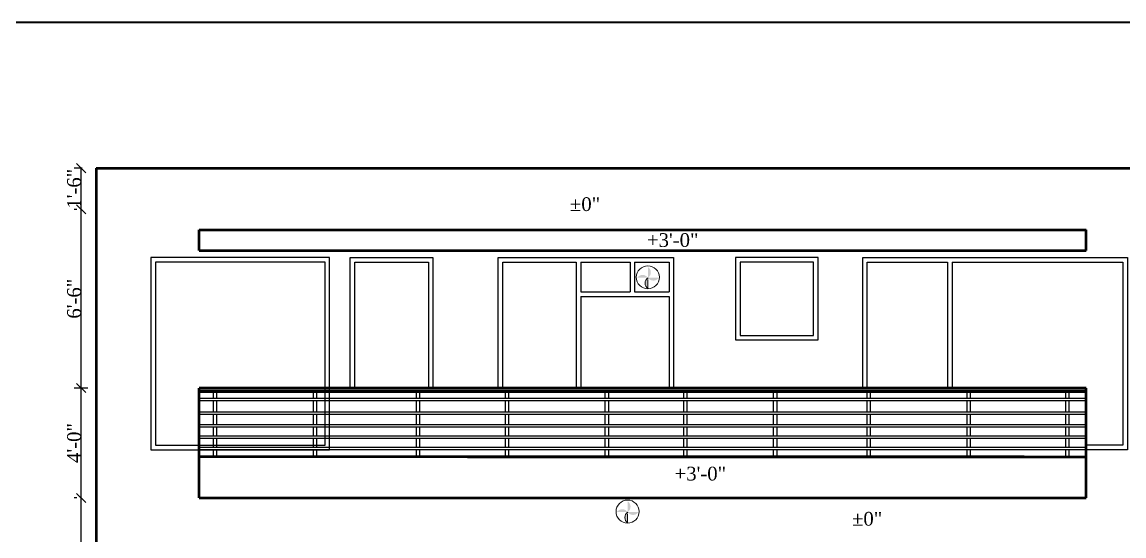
# Model space of a CAD drawing. Header units: feet. Extents: x 37458 to 42412, y -3338 to -325.
# Drawn here: x 40720.2 to 41201, y -549.8 to -325.4 of the extents above; entities that cross this region are included whole.
import ezdxf

# ---------------------------------------------------------------- set-up
doc = ezdxf.new("R2010")
doc.units = ezdxf.units.FT
doc.header["$MEASUREMENT"] = 0
doc.header["$PDMODE"] = 35
doc.header["$PDSIZE"] = 8
doc.layers.get('Defpoints').update_dxf_attribs({"color": 52})
for name, color, linetype, lineweight in [('dim', 161, 'Continuous', 25), ('dimensiom', 35, 'Continuous', 25), ('Jonry', 243, 'Continuous', 20), ('RAILING', 113, 'Continuous', 25), ('SEAL', 102, 'Continuous', 35), ('TEXT', 7, 'Continuous', 30), ('wall', 1, 'Continuous', 50), ('walls', 1, 'Continuous', 50), ('WIN', 141, 'Continuous', 25)]:
    doc.layers.add(name, color=color, linetype=linetype, lineweight=lineweight)
doc.styles.add("4''", font='romai___.ttf', dxfattribs={"height": 7})
doc.styles.get("Standard").update_dxf_attribs({"font": 'times.ttf', "height": 6})
doc.dimstyles.new('arrow', dxfattribs={"dimtxt": 6, "dimasz": 4, "dimexe": 3, "dimexo": 6, "dimgap": 0, "dimtad": 1, "dimzin": 3, "dimdsep": 46, "dimlunit": 4, "dimtxsty": 'Standard', "dimblk": 'OBLIQUE', "dimcen": 12, "dimclrd": 7, "dimclre": 256, "dimclrt": 7, "dimadec": 0, "dimazin": 0, "dimtfac": 1, "dimtofl": 0, "dimtmove": 0, "dimatfit": 3, "dimfxl": 3, "dimfxlon": 1, "dimtolj": 1, "dimtzin": 0, "dimlwd": -1, "dimlwe": -1, "dimarcsym": 0})

# ---------------------------------------------------------------- blocks, each defined once
blk = doc.blocks.new('_Oblique')
at = {"layer": 'dimensiom', "color": 0, "lineweight": -2}
blk.add_line((-0.5, -0.5), (0.5, 0.5), dxfattribs=at)
blk = doc.blocks.new('*D178')
at = {"layer": 'Defpoints', "color": 0, "ltscale": 0.75, "transparency": 16777216}
for p in [(40745.93, -533.23), (40761.46, -533.23, 99.43), (40761.46, -644.23, 8.41)]:
    blk.add_point(p, dxfattribs=at)
at = {"layer": 'dim', "ltscale": 0.75, "transparency": 16777216}
for p, q in [((40744.03, -533.23), (40742.93, -533.23)), ((40748.4, -644.23), (40742.93, -644.23))]:
    blk.add_line(p, q, dxfattribs=at)
at = {"layer": 'dim', "color": 7, "ltscale": 0.75, "transparency": 16777216}
blk.add_line((40745.93, -644.23), (40745.93, -533.23), dxfattribs=at)
at = {"layer": 'dim', "color": 7, "ltscale": 0.75, "transparency": 16777216, "xscale": 4, "yscale": 4, "zscale": 4}
for p, rotation in [((40745.93, -533.23), 90), ((40745.93, -644.23), 270)]:
    blk.add_blockref('_Oblique', p, dxfattribs=dict(at, rotation=rotation))
at = {"layer": 'dim', "color": 7, "ltscale": 0.75, "transparency": 16777216, "insert": (40742.87, -588.73), "char_height": 6, "attachment_point": 5, "rotation": 90}
blk.add_mtext('\\A1;9\'-3"', dxfattribs=at)
blk = doc.blocks.new('*D179')
at = {"layer": 'Defpoints', "color": 0, "ltscale": 0.75, "transparency": 16777216}
for p in [(40745.93, -485.23), (40761.46, -485.23), (40761.46, -533.23, 99.43)]:
    blk.add_point(p, dxfattribs=at)
at = {"layer": 'dim', "ltscale": 0.75, "transparency": 16777216}
for p, q in [((40748.93, -485.23), (40742.93, -485.23)), ((40744.03, -533.23), (40742.93, -533.23))]:
    blk.add_line(p, q, dxfattribs=at)
at = {"layer": 'dim', "color": 7, "ltscale": 0.75, "transparency": 16777216}
blk.add_line((40745.93, -533.23), (40745.93, -485.23), dxfattribs=at)
at = {"layer": 'dim', "color": 7, "ltscale": 0.75, "transparency": 16777216, "xscale": 4, "yscale": 4, "zscale": 4}
for p, rotation in [((40745.93, -485.23), 90), ((40745.93, -533.23), 270)]:
    blk.add_blockref('_Oblique', p, dxfattribs=dict(at, rotation=rotation))
at = {"layer": 'dim', "color": 7, "ltscale": 0.75, "transparency": 16777216, "insert": (40742.88, -509.23), "char_height": 6, "attachment_point": 5, "rotation": 90}
blk.add_mtext('\\A1;4\'-0"', dxfattribs=at)
blk = doc.blocks.new('*D180')
at = {"layer": 'Defpoints', "color": 0, "ltscale": 0.75, "transparency": 16777216}
for p in [(40745.93, -407.23), (40761.46, -407.23, 99.43), (40761.46, -485.23)]:
    blk.add_point(p, dxfattribs=at)
at = {"layer": 'dim', "ltscale": 0.75, "transparency": 16777216}
for p, q in [((40744.03, -407.23), (40742.93, -407.23)), ((40748.93, -485.23), (40742.93, -485.23))]:
    blk.add_line(p, q, dxfattribs=at)
at = {"layer": 'dim', "color": 7, "ltscale": 0.75, "transparency": 16777216}
blk.add_line((40745.93, -485.23), (40745.93, -407.23), dxfattribs=at)
at = {"layer": 'dim', "color": 7, "ltscale": 0.75, "transparency": 16777216, "xscale": 4, "yscale": 4, "zscale": 4}
for p, rotation in [((40745.93, -407.23), 90), ((40745.93, -485.23), 270)]:
    blk.add_blockref('_Oblique', p, dxfattribs=dict(at, rotation=rotation))
at = {"layer": 'dim', "color": 7, "ltscale": 0.75, "transparency": 16777216, "insert": (40742.88, -446.23), "char_height": 6, "attachment_point": 5, "rotation": 90}
blk.add_mtext('\\A1;6\'-6"', dxfattribs=at)
blk = doc.blocks.new('*D181')
at = {"layer": 'Defpoints', "color": 0, "ltscale": 0.75, "transparency": 16777216}
for p in [(40745.93, -389.23), (40752.46, -389.23), (40761.46, -407.23, 99.43)]:
    blk.add_point(p, dxfattribs=at)
at = {"layer": 'dim', "ltscale": 0.75, "transparency": 16777216}
for p, q in [((40746.46, -389.23), (40742.93, -389.23)), ((40744.03, -407.23), (40742.93, -407.23))]:
    blk.add_line(p, q, dxfattribs=at)
at = {"layer": 'dim', "color": 7, "ltscale": 0.75, "transparency": 16777216}
blk.add_line((40745.93, -407.23), (40745.93, -389.23), dxfattribs=at)
at = {"layer": 'dim', "color": 7, "ltscale": 0.75, "transparency": 16777216, "xscale": 4, "yscale": 4, "zscale": 4}
for p, rotation in [((40745.93, -389.23), 90), ((40745.93, -407.23), 270)]:
    blk.add_blockref('_Oblique', p, dxfattribs=dict(at, rotation=rotation))
at = {"layer": 'dim', "color": 7, "ltscale": 0.75, "transparency": 16777216, "insert": (40742.88, -398.23), "char_height": 6, "attachment_point": 5, "rotation": 90}
blk.add_mtext('\\A1;1\'-6"', dxfattribs=at)

msp = doc.modelspace()

# ---------------------------------------------------------------- hatches: boundary and pattern name
at = {"layer": 'Jonry', "ltscale": 0.75}
h = msp.add_hatch(color=256, dxfattribs=at)
h.paths.add_polyline_path([(40993.2464, -432.4009), (40993.2464, -437.0906, 0.00326813), (40993.2769, -437.0704, -0.00139375), (40993.2683, -437.0574, 0.00139375), (40993.2769, -437.0704, 0.53786413)])
h.paths.add_polyline_path([(40997.936, -437.0906), (40993.2962, -437.0906, 0.00043582), (40993.2921, -437.0933, 0.53254552)])
h.paths.add_polyline_path([(40993.2464, -437.1238, 0.52832187), (40993.2464, -441.7471)])
h.paths.add_polyline_path([(40988.5786, -437.0906), (40993.2244, -437.0906, 0.53291402)])
h = msp.add_hatch(color=256, dxfattribs=at)
h.paths.add_polyline_path([(40984.3952, -534.6956), (40984.3952, -539.3853, 0.00326813), (40984.4257, -539.3652, -0.00139375), (40984.4172, -539.3521, 0.00139375), (40984.4257, -539.3652, 0.53786413)])
h.paths.add_polyline_path([(40989.0849, -539.3853), (40984.445, -539.3853, 0.00043582), (40984.4409, -539.388, 0.53254552)])
h.paths.add_polyline_path([(40984.3952, -539.4185, 0.52832187), (40984.3952, -544.0418)])
h.paths.add_polyline_path([(40979.7275, -539.3853), (40984.3732, -539.3853, 0.53291402)])

# ---------------------------------------------------------------- linework, layer by layer
for p, q in [((40993.2464, -441.7803, -91.7922), (40993.2464, -437.7833, -91.7922)), ((40984.3952, -544.075, -91.7922), (40984.3952, -540.078, -91.7922))]:
    msp.add_line(p, q, dxfattribs=at)
for centre in [(40993.2114, -436.8776, -104.0794), (40984.3602, -539.1724, -104.0794)]:
    msp.add_circle(centre, 5.0224, dxfattribs=at)
for centre in [(40994.8234, -439.4354, -91.7922), (40985.9723, -541.7302, -91.7922)]:
    msp.add_arc(centre, 2.7984, 123.077073, 236.922927, dxfattribs=at)
at = {"layer": 'RAILING', "lineweight": 53, "ltscale": 0.75}
for p, q in [((40797.4572, -485.2277, -91.7922), (41184.4572, -485.2277, -91.7922)), ((40797.4572, -486.7277, -91.7922), (41184.4572, -486.7277, -91.7922))]:
    msp.add_line(p, q, dxfattribs=at)
at = {"layer": 'RAILING', "ltscale": 0.75}
for p, q in [((40797.4572, -489.6037, 7.6399), (40932.3886, -489.6037, 7.6399)), ((40803.5713, -486.7277, 7.6399), (40803.5713, -489.6037, 7.6399)), ((40805.0713, -486.7277, 7.6399), (40805.0713, -489.6037, 7.6399)), ((40847.1855, -486.7277, 7.6399), (40847.1855, -489.6037, 7.6399)), ((40848.6855, -486.7277, 7.6399), (40848.6855, -489.6037, 7.6399)), ((40892.0894, -486.7277, 7.6399), (40892.0894, -489.6037, 7.6399)), ((40893.5894, -486.7277, 7.6399), (40893.5894, -489.6037, 7.6399)), ((40930.8886, -486.7277, 7.6399), (40930.8886, -489.6037, 7.6399)), ((40932.3886, -486.7277, 7.6399), (40932.3886, -489.6037, 7.6399)), ((40932.3886, -489.6037, 7.6399), (41184.4572, -489.6037, 7.6399)), ((40974.5027, -486.7277, 7.6399), (40974.5027, -489.6037, 7.6399)), ((40976.0027, -486.7277, 7.6399), (40976.0027, -489.6037, 7.6399)), ((41008.7173, -486.7277, 7.6399), (41008.7173, -489.6037, 7.6399)), ((41010.2173, -486.7277, 7.6399), (41010.2173, -489.6037, 7.6399)), ((41047.9572, -486.7277, 7.6399), (41047.9572, -489.6037, 7.6399)), ((41049.4572, -486.7277, 7.6399), (41049.4572, -489.6037, 7.6399)), ((41088.697, -486.7277, 7.6399), (41088.697, -489.6037, 7.6399)), ((41090.197, -486.7277, 7.6399), (41090.197, -489.6037, 7.6399)), ((41132.4014, -486.7277, 7.6399), (41132.4014, -489.6037, 7.6399)), ((41133.9014, -486.7277, 7.6399), (41133.9014, -489.6037, 7.6399)), ((41175.4562, -486.7277, 7.6399), (41175.4562, -489.6037, 7.6399)), ((41176.9562, -486.7277, 7.6399), (41176.9562, -489.6037, 7.6399)), ((40797.4572, -490.6037, 7.6399), (40932.3886, -490.6037, 7.6399)), ((40803.5713, -490.6037, 7.6399), (40803.5713, -495.6037, 7.6399)), ((40805.0713, -490.6037, 7.6399), (40805.0713, -495.6037, 7.6399)), ((40847.1855, -490.6037, 7.6399), (40847.1855, -495.6037, 7.6399)), ((40848.6855, -490.6037, 7.6399), (40848.6855, -495.6037, 7.6399)), ((40892.0894, -490.6037, 7.6399), (40892.0894, -495.6037, 7.6399)), ((40893.5894, -490.6037, 7.6399), (40893.5894, -495.6037, 7.6399)), ((40930.8886, -490.6037, 7.6399), (40930.8886, -495.6037, 7.6399)), ((40932.3886, -490.6037, 7.6399), (41184.4572, -490.6037, 7.6399)), ((40932.3886, -490.6037, 7.6399), (40932.3886, -495.6037, 7.6399)), ((40974.5027, -490.6037, 7.6399), (40974.5027, -495.6037, 7.6399)), ((40976.0027, -490.6037, 7.6399), (40976.0027, -495.6037, 7.6399)), ((41008.7173, -490.6037, 7.6399), (41008.7173, -495.6037, 7.6399)), ((41010.2173, -490.6037, 7.6399), (41010.2173, -495.6037, 7.6399)), ((41047.9572, -490.6037, 7.6399), (41047.9572, -495.6037, 7.6399)), ((41049.4572, -490.6037, 7.6399), (41049.4572, -495.6037, 7.6399)), ((41088.697, -490.6037, 7.6399), (41088.697, -495.6037, 7.6399)), ((41090.197, -490.6037, 7.6399), (41090.197, -495.6037, 7.6399)), ((41132.4014, -490.6037, 7.6399), (41132.4014, -495.6037, 7.6399)), ((41133.9014, -490.6037, 7.6399), (41133.9014, -495.6037, 7.6399)), ((41175.4562, -490.6037, 7.6399), (41175.4562, -495.6037, 7.6399)), ((41176.9562, -490.6037, 7.6399), (41176.9562, -495.6037, 7.6399)), ((40797.4572, -495.6037, 7.6399), (40932.3886, -495.6037, 7.6399)), ((40797.4572, -496.6037, 7.6399), (40932.3886, -496.6037, 7.6399)), ((40803.5713, -496.6037, 7.6399), (40803.5713, -501.1037, 7.6399)), ((40805.0713, -496.6037, 7.6399), (40805.0713, -501.1037, 7.6399)), ((40847.1855, -496.6037, 7.6399), (40847.1855, -501.1037, 7.6399)), ((40848.6855, -496.6037, 7.6399), (40848.6855, -501.1037, 7.6399)), ((40892.0894, -496.6037, 7.6399), (40892.0894, -501.1037, 7.6399)), ((40893.5894, -496.6037, 7.6399), (40893.5894, -501.1037, 7.6399)), ((40930.8886, -496.6037, 7.6399), (40930.8886, -501.1037, 7.6399)), ((40932.3886, -495.6037, 7.6399), (41184.4572, -495.6037, 7.6399)), ((40932.3886, -496.6037, 7.6399), (41184.4572, -496.6037, 7.6399)), ((40932.3886, -496.6037, 7.6399), (40932.3886, -501.1037, 7.6399)), ((40974.5027, -496.6037, 7.6399), (40974.5027, -501.1037, 7.6399)), ((40976.0027, -496.6037, 7.6399), (40976.0027, -501.1037, 7.6399)), ((41008.7173, -496.6037, 7.6399), (41008.7173, -501.1037, 7.6399)), ((41010.2173, -496.6037, 7.6399), (41010.2173, -501.1037, 7.6399)), ((41047.9572, -496.6037, 7.6399), (41047.9572, -501.1037, 7.6399)), ((41049.4572, -496.6037, 7.6399), (41049.4572, -501.1037, 7.6399)), ((41088.697, -496.6037, 7.6399), (41088.697, -501.1037, 7.6399)), ((41090.197, -496.6037, 7.6399), (41090.197, -501.1037, 7.6399)), ((41132.4014, -496.6037, 7.6399), (41132.4014, -501.1037, 7.6399)), ((41133.9014, -496.6037, 7.6399), (41133.9014, -501.1037, 7.6399)), ((41175.4562, -496.6037, 7.6399), (41175.4562, -501.1037, 7.6399)), ((41176.9562, -496.6037, 7.6399), (41176.9562, -501.1037, 7.6399)), ((40797.4572, -501.1037, 7.6399), (40932.3886, -501.1037, 7.6399)), ((40797.4572, -502.1037, 7.6399), (40932.3886, -502.1037, 7.6399)), ((40803.5713, -502.1037, 7.6399), (40803.5713, -506.1037, 7.6399)), ((40805.0713, -502.1037, 7.6399), (40805.0713, -506.1037, 7.6399)), ((40847.1855, -502.1037, 7.6399), (40847.1855, -506.1037, 7.6399)), ((40848.6855, -502.1037, 7.6399), (40848.6855, -506.1037, 7.6399)), ((40892.0894, -502.1037, 7.6399), (40892.0894, -506.1037, 7.6399)), ((40893.5894, -502.1037, 7.6399), (40893.5894, -506.1037, 7.6399)), ((40930.8886, -502.1037, 7.6399), (40930.8886, -506.1037, 7.6399)), ((40932.3886, -501.1037, 7.6399), (41184.4572, -501.1037, 7.6399)), ((40932.3886, -502.1037, 7.6399), (41184.4572, -502.1037, 7.6399)), ((40932.3886, -502.1037, 7.6399), (40932.3886, -506.1037, 7.6399)), ((40974.5027, -502.1037, 7.6399), (40974.5027, -506.1037, 7.6399)), ((40976.0027, -502.1037, 7.6399), (40976.0027, -506.1037, 7.6399)), ((41008.7173, -502.1037, 7.6399), (41008.7173, -506.1037, 7.6399)), ((41010.2173, -502.1037, 7.6399), (41010.2173, -506.1037, 7.6399)), ((41047.9572, -502.1037, 7.6399), (41047.9572, -506.1037, 7.6399)), ((41049.4572, -502.1037, 7.6399), (41049.4572, -506.1037, 7.6399)), ((41088.697, -502.1037, 7.6399), (41088.697, -506.1037, 7.6399)), ((41090.197, -502.1037, 7.6399), (41090.197, -506.1037, 7.6399)), ((41132.4014, -502.1037, 7.6399), (41132.4014, -506.1037, 7.6399)), ((41133.9014, -502.1037, 7.6399), (41133.9014, -506.1037, 7.6399)), ((41175.4562, -502.1037, 7.6399), (41175.4562, -506.1037, 7.6399)), ((41176.9562, -502.1037, 7.6399), (41176.9562, -506.1037, 7.6399)), ((40797.4572, -506.1037, 7.6399), (40932.3886, -506.1037, 7.6399)), ((40797.4572, -507.1037, 7.6399), (40932.3886, -507.1037, 7.6399)), ((40803.5713, -507.1037, 7.6399), (40803.5713, -511.1037, 7.6399)), ((40805.0713, -507.1037, 7.6399), (40805.0713, -511.1037, 7.6399)), ((40847.1855, -507.1037, 7.6399), (40847.1855, -511.1037, 7.6399)), ((40848.6855, -507.1037, 7.6399), (40848.6855, -511.1037, 7.6399)), ((40892.0894, -507.1037, 7.6399), (40892.0894, -511.1037, 7.6399)), ((40893.5894, -507.1037, 7.6399), (40893.5894, -511.1037, 7.6399)), ((40930.8886, -507.1037, 7.6399), (40930.8886, -511.1037, 7.6399)), ((40932.3886, -506.1037, 7.6399), (41184.4572, -506.1037, 7.6399)), ((40932.3886, -507.1037, 7.6399), (41184.4572, -507.1037, 7.6399)), ((40932.3886, -507.1037, 7.6399), (40932.3886, -511.1037, 7.6399)), ((40974.5027, -507.1037, 7.6399), (40974.5027, -511.1037, 7.6399)), ((40976.0027, -507.1037, 7.6399), (40976.0027, -511.1037, 7.6399)), ((41008.7173, -507.1037, 7.6399), (41008.7173, -511.1037, 7.6399)), ((41010.2173, -507.1037, 7.6399), (41010.2173, -511.1037, 7.6399)), ((41047.9572, -507.1037, 7.6399), (41047.9572, -511.1037, 7.6399)), ((41049.4572, -507.1037, 7.6399), (41049.4572, -511.1037, 7.6399)), ((41088.697, -507.1037, 7.6399), (41088.697, -511.1037, 7.6399)), ((41090.197, -507.1037, 7.6399), (41090.197, -511.1037, 7.6399)), ((41132.4014, -507.1037, 7.6399), (41132.4014, -511.1037, 7.6399)), ((41133.9014, -507.1037, 7.6399), (41133.9014, -511.1037, 7.6399)), ((41175.4562, -507.1037, 7.6399), (41175.4562, -511.1037, 7.6399)), ((41176.9562, -507.1037, 7.6399), (41176.9562, -511.1037, 7.6399)), ((40797.4572, -511.1037, 7.6399), (40932.3886, -511.1037, 7.6399)), ((40797.4572, -512.1037, 7.6399), (40932.3886, -512.1037, 7.6399)), ((40803.5713, -512.1037, 7.6399), (40803.5713, -515.2277, 7.6399)), ((40805.0713, -512.1037, 7.6399), (40805.0713, -515.2277, 7.6399)), ((40847.1855, -512.1037, 7.6399), (40847.1855, -515.2277, 7.6399)), ((40848.6855, -512.1037, 7.6399), (40848.6855, -515.2277, 7.6399)), ((40892.0894, -512.1037, 7.6399), (40892.0894, -515.2277, 7.6399)), ((40893.5894, -512.1037, 7.6399), (40893.5894, -515.2277, 7.6399)), ((40930.8886, -512.1037, 7.6399), (40930.8886, -515.2277, 7.6399)), ((40932.3886, -511.1037, 7.6399), (41184.4572, -511.1037, 7.6399)), ((40932.3886, -512.1037, 7.6399), (41184.4572, -512.1037, 7.6399)), ((40932.3886, -512.1037, 7.6399), (40932.3886, -515.2277, 7.6399)), ((40974.5027, -512.1037, 7.6399), (40974.5027, -515.2277, 7.6399)), ((40976.0027, -512.1037, 7.6399), (40976.0027, -515.2277, 7.6399)), ((41008.7173, -512.1037, 7.6399), (41008.7173, -515.2277, 7.6399)), ((41010.2173, -512.1037, 7.6399), (41010.2173, -515.2277, 7.6399)), ((41047.9572, -512.1037, 7.6399), (41047.9572, -515.2277, 7.6399)), ((41049.4572, -512.1037, 7.6399), (41049.4572, -515.2277, 7.6399)), ((41088.697, -512.1037, 7.6399), (41088.697, -515.2277, 7.6399)), ((41090.197, -512.1037, 7.6399), (41090.197, -515.2277, 7.6399)), ((41132.4014, -512.1037, 7.6399), (41132.4014, -515.2277, 7.6399)), ((41133.9014, -512.1037, 7.6399), (41133.9014, -515.2277, 7.6399)), ((41175.4562, -512.1037, 7.6399), (41175.4562, -515.2277, 7.6399)), ((41176.9562, -512.1037, 7.6399), (41176.9562, -515.2277, 7.6399))]:
    msp.add_line(p, q, dxfattribs=at)
at = {"layer": 'SEAL', "ltscale": 0.75}
msp.add_line((39686.5661, -325.4414), (41535.168, -325.4414), dxfattribs=at)
msp.add_lwpolyline([(39686.5661, -325.4414), (41535.168, -325.4414), (41535.168, -1308.9249), (39686.5661, -1308.9249)], close=True, dxfattribs=at)
at = {"layer": 'wall', "ltscale": 0.75}
msp.add_line((40797.4572, -533.2277, 7.6399), (40797.4572, -485.2277, 7.6399), dxfattribs=at)
at = {"layer": 'walls', "ltscale": 0.75}
for p, q in [((40752.4572, -389.2277, -91.7922), (40752.4572, -798.0734)), ((40752.4572, -389.2277, -91.7922), (41229.4572, -389.2277, -91.7922)), ((40797.4572, -416.2277, 7.6399), (41184.4572, -416.2277, 7.6399)), ((40797.4572, -425.2277, 7.6399), (40797.4572, -416.2277, 7.6399)), ((41184.4572, -425.2277, 7.6399), (41184.4572, -416.2277, 7.6399)), ((40797.4572, -425.2277, 7.6399), (41184.4572, -425.2277, 7.6399)), ((41184.4572, -533.2277, 7.6399), (41184.4572, -485.2277, 7.6399)), ((41157.4572, -515.2277, 7.6399), (40797.4572, -515.2277, 7.6399)), ((40914.4572, -515.2277, 7.6399), (41184.4572, -515.2277, 7.6399)), ((40797.4572, -533.2277, 7.6399), (41184.4572, -533.2277, 7.6399))]:
    msp.add_line(p, q, dxfattribs=at)
at = {"layer": 'WIN', "ltscale": 0.75}
for p, q in [((40963.9572, -430.2277, -91.7922), (40985.4572, -430.2277, -91.7922)), ((40985.4572, -430.2277, -91.7922), (40985.4572, -443.2277, -91.7922)), ((40987.4572, -430.2277, -91.7922), (41002.4572, -430.2277, -91.7922)), ((40987.4572, -430.2277, -91.7922), (40987.4572, -443.2277, -91.7922)), ((41002.4572, -430.2277, -91.7922), (41002.4572, -443.2277, -91.7922)), ((40963.9572, -443.2277, -91.7922), (40985.4572, -443.2277, -91.7922)), ((40963.9572, -445.2277, -91.7922), (41002.4572, -445.2277, -91.7922)), ((40987.4572, -443.2277, -91.7922), (41002.4572, -443.2277, -91.7922)), ((41002.4572, -445.2277, -91.7922), (41002.4572, -485.2277, -91.7922))]:
    msp.add_line(p, q, dxfattribs=at)
for points in [[(40776.3662, -512.2277), (40854.3662, -512.2277), (40854.3662, -428.2277), (40776.3662, -428.2277)], [(40778.3662, -510.2277), (40852.3662, -510.2277), (40852.3662, -430.2277), (40778.3662, -430.2277)]]:
    msp.add_lwpolyline(points, close=True, dxfattribs=at)
at = {"layer": 'WIN', "ltscale": 0.75, "elevation": -91.7922}
for points in [[(40863.4022, -485.2277), (40863.4022, -428.2277), (40899.4572, -428.2277), (40899.4572, -485.2277)], [(40865.4022, -485.2277), (40865.4022, -430.2277), (40897.4572, -430.2277), (40897.4572, -485.2277)], [(40927.9572, -485.2277), (40927.9572, -428.2277), (40963.9572, -428.2277)], [(40929.9572, -485.2277), (40929.9572, -430.2277), (40961.9572, -430.2277), (40961.9572, -485.2277)], [(40963.9572, -428.2277), (41004.4572, -428.2277), (41004.4572, -485.2277)], [(40963.9572, -430.2277), (40963.9572, -443.2277)], [(41086.9572, -485.2277), (41086.9572, -428.2277), (41125.9572, -428.2277)], [(41088.9572, -485.2277), (41088.9572, -430.2277), (41123.9572, -430.2277), (41123.9572, -485.2277)], [(41125.9572, -428.2277), (41202.4572, -428.2277), (41202.4572, -512.2277), (41184.4572, -512.2277)], [(41125.9572, -430.2277), (41125.9572, -485.2277)], [(41125.9572, -430.2277), (41200.4572, -430.2277), (41200.4572, -510.2277), (41184.4572, -510.2277)], [(40963.9572, -445.2277), (40963.9572, -485.2277)]]:
    msp.add_lwpolyline(points, dxfattribs=at)
at = {"layer": 'WIN', "ltscale": 0.75, "elevation": 99.432}
for points in [[(41031.5054, -464.2277), (41067.5054, -464.2277), (41067.5054, -428.2277), (41031.5054, -428.2277)], [(41033.5054, -462.2277), (41065.5054, -462.2277), (41065.5054, -430.2277), (41033.5054, -430.2277)]]:
    msp.add_lwpolyline(points, close=True, dxfattribs=at)

# ---------------------------------------------------------------- texts
at = {"layer": 'TEXT', "lineweight": 25, "char_height": 6, "attachment_point": 1, "style": "4''"}
for s, insert, width in [('\\A1;{\\fRomantic|b0|i0|c2|p2;%%P0"}', (40959.2133, -401.9592, 7.6399), 11.124931), ('\\A1;{\\fRomantic|b0|i0|c2|p2;+3\'-0"}', (40992.7917, -417.627, 7.6399), 27.016491), ('\\A1;{\\fRomantic|b0|i0|c2|p2;+3\'-0"}', (41004.8433, -519.596, 7.6399), 27.016491), ('\\A1;{\\fRomantic|b0|i0|c2|p2;%%P0"}', (41082.2913, -539.3162, 7.6399), 11.124931)]:
    msp.add_mtext(s, dxfattribs=dict(at, insert=insert, width=width))

# ---------------------------------------------------------------- dimensions: what is measured, and where the dimension line sits
at = {"layer": 'dim', "color": 3, "ltscale": 0.75}
for base, p1, p2, picture, middle in [((40745.9314, -389.2277, -91.7922), (40761.4572, -407.2277, 7.6399), (40752.4572, -389.2277, -91.7922), '*D181', (40742.8795, -398.2277, -91.7922)), ((40745.9314, -407.2277, -91.7922), (40761.4572, -485.2277, -91.7922), (40761.4572, -407.2277, 7.6399), '*D180', (40742.8795, -446.2277, -91.7922)), ((40745.9314, -485.2277, -91.7922), (40761.4572, -533.2277, 7.6399), (40761.4572, -485.2277, -91.7922), '*D179', (40742.8795, -509.2277, -91.7922)), ((40745.9314, -533.2277, -91.7922), (40761.4572, -644.2277, -83.3851), (40761.4572, -533.2277, 7.6399), '*D178', (40742.8709, -588.7277, -91.7922))]:
    dim = msp.add_linear_dim(base=base, p1=p1, p2=p2, angle=90, dimstyle='arrow', override={"dimtmove": 1}, dxfattribs=at)
    dim.commit()
    dim.dimension.update_dxf_attribs({"geometry": picture, "text_midpoint": middle})

doc.saveas('drawing.dxf')
